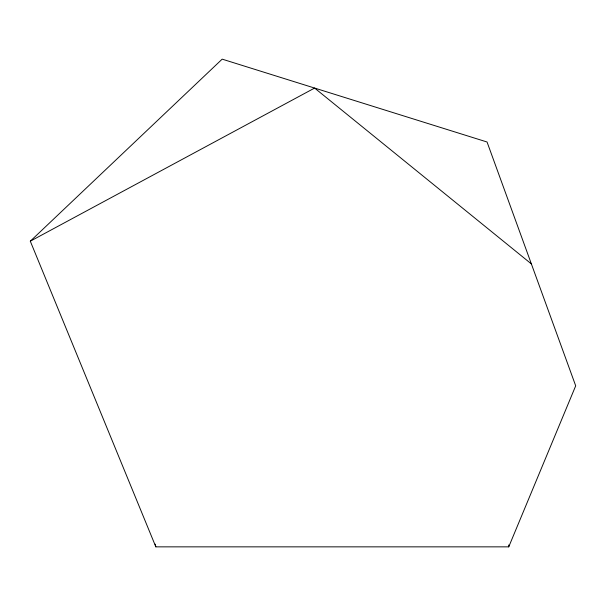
<?xml version="1.0" encoding="UTF-8"?>
<svg xmlns="http://www.w3.org/2000/svg" width="606" height="606" viewBox="0 0 606 606"><rect width="100%" height="100%" fill="white"/><g stroke="black" fill="none" stroke-linecap="round" stroke-linejoin="round"><path stroke-width="0.91" d="M508.745 546.854L575.7 385.825L487.05 142.001L222.175 59.146L30.3 241.196L155.833 546.854L508.745 546.854L508.737 544.961M30.3 241.196L314.612 88.059L531.371 263.913M155.174 544.09L155.833 546.854"/></g></svg>
